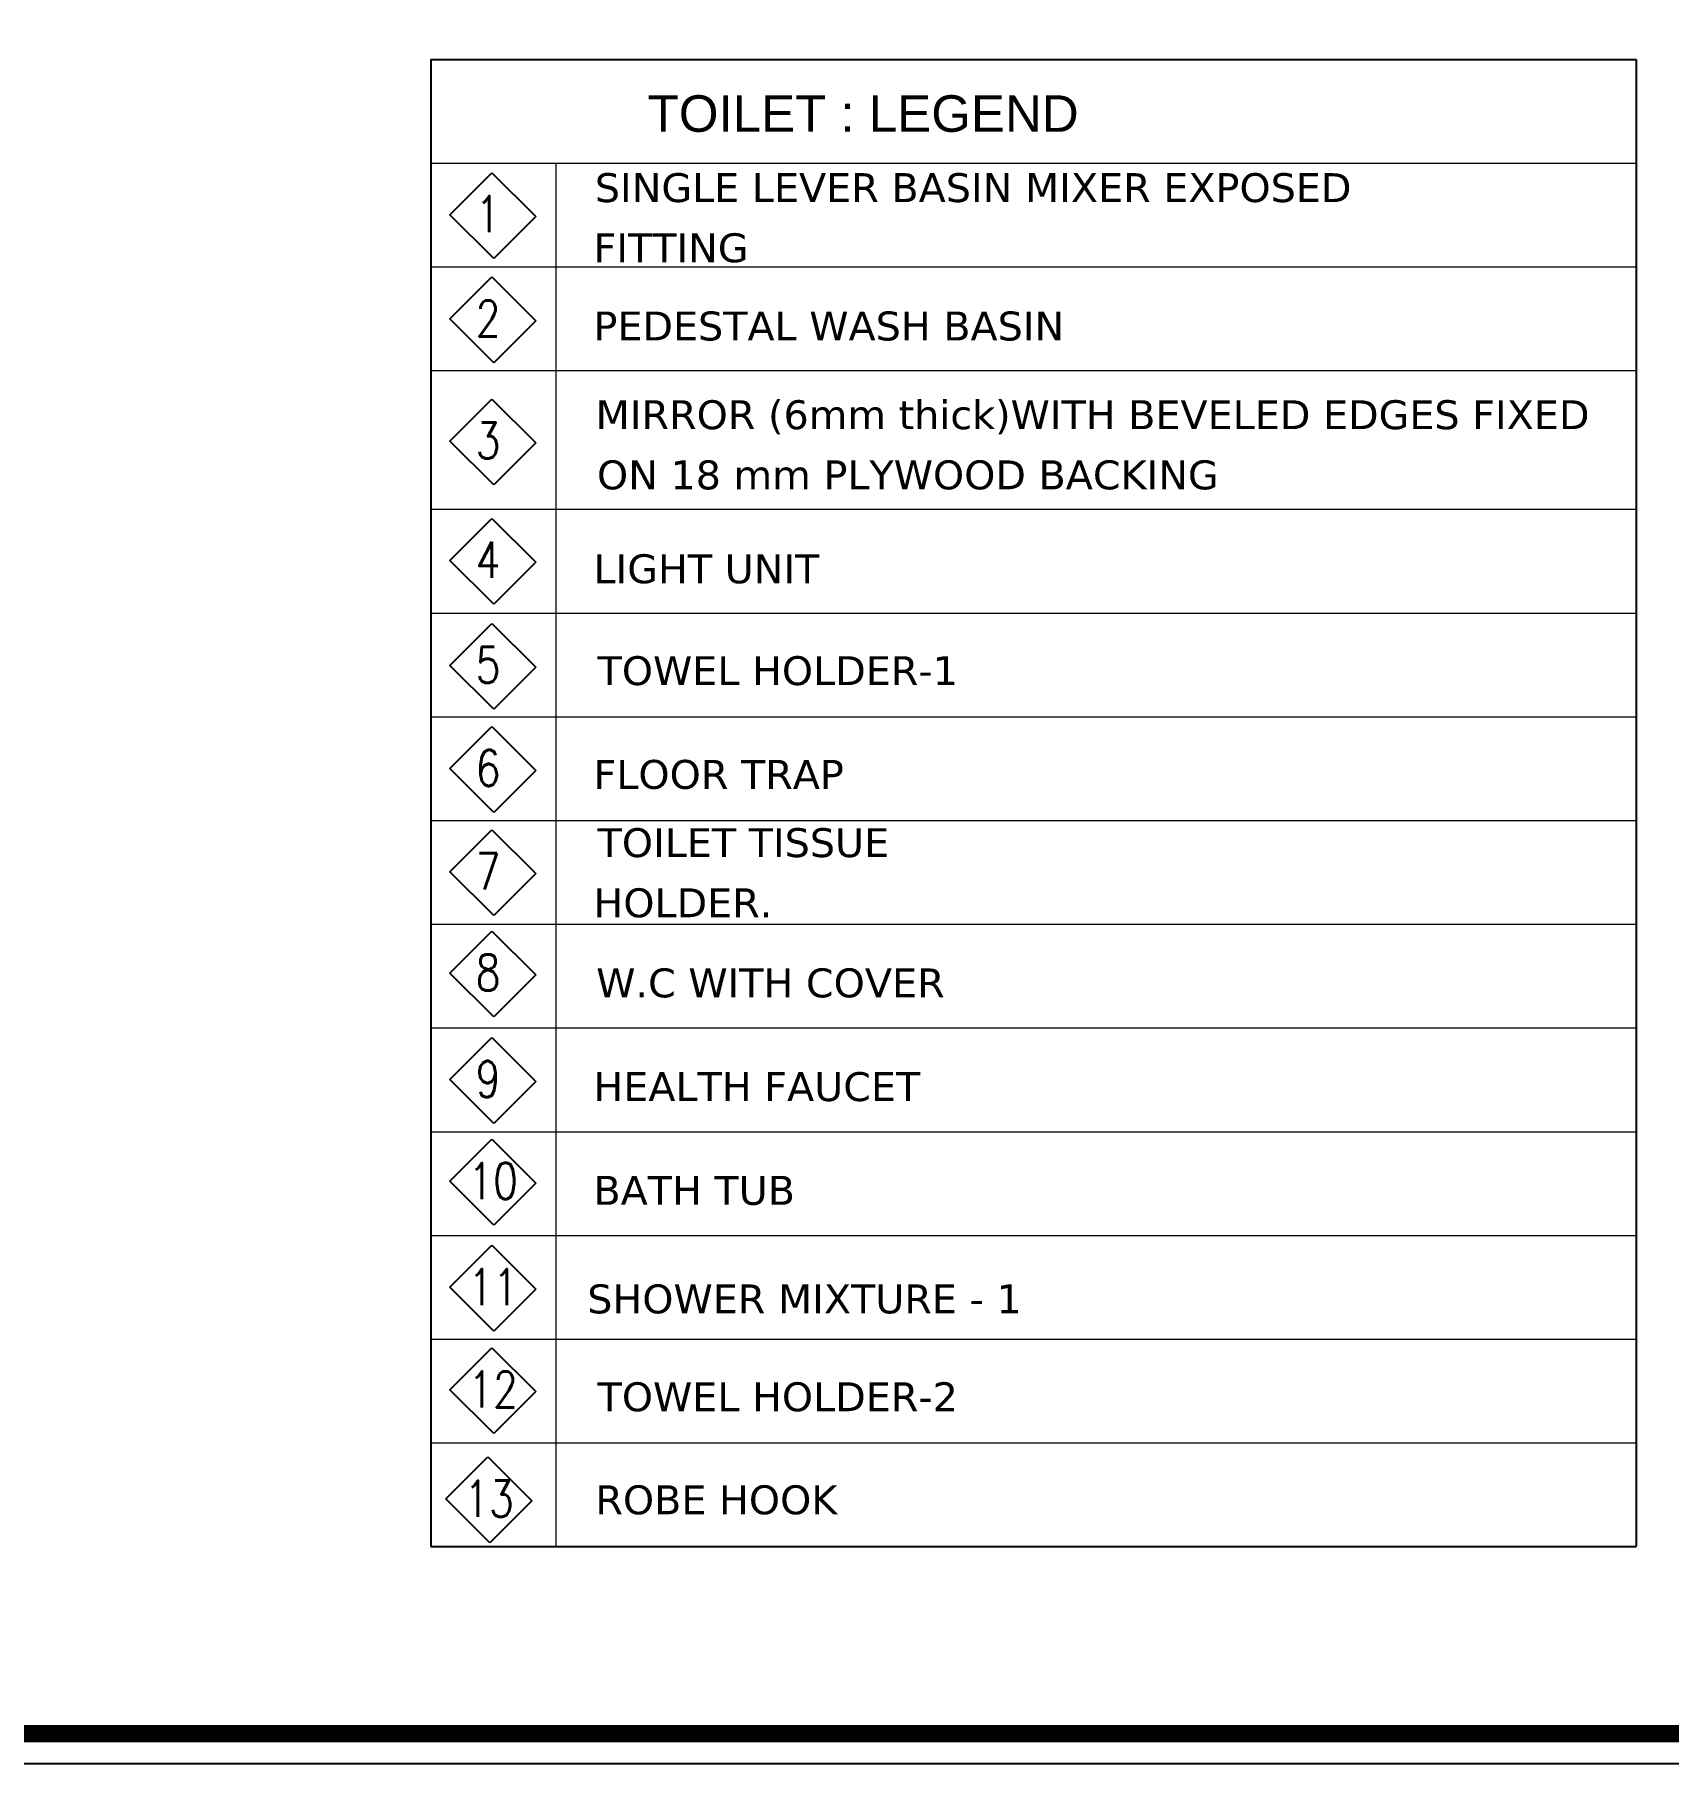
# Model space of a CAD drawing. Header units: centimetres. Extents: x 7997 to 116674, y 1017 to 13844.
# Drawn here: x 47932 to 48780, y 8756 to 9653 of the extents above; entities that cross this region are included whole.
import ezdxf

# ---------------------------------------------------------------- set-up
doc = ezdxf.new("R2010")
doc.units = ezdxf.units.CM
doc.header["$LTSCALE"] = 200
for name, color, linetype in [('A-TEXT-ROOM', 3, 'Continuous'), ('DIM', 11, 'Continuous'), ('STEP', 7, 'Continuous')]:
    doc.layers.add(name, color=color, linetype=linetype)
doc.layers.add('HA', color=251, linetype='Continuous', lineweight=0)
doc.layers.add('TEXT', color=6, linetype='Continuous', lineweight=18)
doc.styles.add('ARIAL', font='arial.ttf', dxfattribs={"width": 0.8, "height": 150})
doc.styles.add('ROMANS', font='romans.shx', dxfattribs={"width": 0.8})
doc.styles.add('sheet notes', font='verdana.ttf')

# ---------------------------------------------------------------- blocks, each defined once
blk = doc.blocks.new('08-TITLE SHEET-selattin', base_point=(45714.8, -203081.4))
at = {"color": 0}
blk.add_lwpolyline([(51244.8, -203081.4), (45714.8, -203081.4), (45714.8, -206921.4), (51244.8, -206921.4)], close=True, dxfattribs=at)
at = {"color": 0, "linetype": 'ByBlock', "const_width": 17}
blk.add_lwpolyline([(45744.3, -206891.9), (51215.3, -206891.9), (51215.3, -203110.8), (45744.3, -203110.8)], close=True, dxfattribs=at)
at = {"layer": 'HA', "ltscale": 1.2}
blk.add_lwpolyline([(45714.8, -203081.4), (51244.8, -203081.4), (51244.8, -206921.4), (45714.8, -206921.4)], close=True, dxfattribs=at)

msp = doc.modelspace()

# ---------------------------------------------------------------- linework, layer by layer
at = {"linetype": 'Continuous'}
msp.add_lwpolyline([(46694.4457, 8756.0841), (49597.6957, 8756.0841), (49597.6957, 10772.0841), (46694.4457, 10772.0841)], close=True, dxfattribs=at)
at = {"layer": 'A-TEXT-ROOM', "color": 2, "linetype": 'ByBlock', "ltscale": 100}
for p, q in [((48147.8629, 9559.5212), (48169.6482, 9581.3065)), ((48169.6482, 9581.3065), (48192.3818, 9558.573)), ((48170.5964, 9536.7876), (48147.8629, 9559.5212)), ((48192.3818, 9558.573), (48170.5964, 9536.7876)), ((48147.8629, 9505.4628), (48169.6482, 9527.2482)), ((48169.6482, 9527.2482), (48192.3818, 9504.5146)), ((48170.5964, 9482.7293), (48147.8629, 9505.4628)), ((48192.3818, 9504.5146), (48170.5964, 9482.7293)), ((48147.8629, 9442.0615), (48169.6482, 9463.8468)), ((48169.6482, 9463.8468), (48192.3818, 9441.1133)), ((48170.5964, 9419.3279), (48147.8629, 9442.0615)), ((48192.3818, 9441.1133), (48170.5964, 9419.3279)), ((48147.8629, 9380.2053), (48169.6482, 9401.9907)), ((48169.6482, 9401.9907), (48192.3818, 9379.2571)), ((48170.5964, 9357.4718), (48147.8629, 9380.2053)), ((48192.3818, 9379.2571), (48170.5964, 9357.4718)), ((48147.8629, 9325.6914), (48169.6482, 9347.4767)), ((48169.6482, 9347.4767), (48192.3818, 9324.7432)), ((48170.5964, 9302.9578), (48147.8629, 9325.6914)), ((48192.3818, 9324.7432), (48170.5964, 9302.9578)), ((48147.8629, 9272.201), (48169.6482, 9293.9863)), ((48169.6482, 9293.9863), (48192.3818, 9271.2528)), ((48170.5964, 9249.4674), (48147.8629, 9272.201)), ((48192.3818, 9271.2528), (48170.5964, 9249.4674)), ((48147.8629, 9218.622), (48169.6482, 9240.4074)), ((48169.6482, 9240.4074), (48192.3818, 9217.6738)), ((48170.5964, 9195.8885), (48147.8629, 9218.622)), ((48192.3818, 9217.6738), (48170.5964, 9195.8885)), ((48147.8629, 9166.0608), (48169.6482, 9187.8462)), ((48169.6482, 9187.8462), (48192.3818, 9165.1126)), ((48170.5964, 9143.3273), (48147.8629, 9166.0608)), ((48192.3818, 9165.1126), (48170.5964, 9143.3273)), ((48147.8629, 9110.8637), (48169.6482, 9132.6491)), ((48169.6482, 9132.6491), (48192.3818, 9109.9156)), ((48170.5964, 9088.1302), (48147.8629, 9110.8637)), ((48192.3818, 9109.9156), (48170.5964, 9088.1302)), ((48147.8629, 9058.0993), (48169.6482, 9079.8846)), ((48169.6482, 9079.8846), (48192.3818, 9057.1511)), ((48170.5964, 9035.3657), (48147.8629, 9058.0993)), ((48192.3818, 9057.1511), (48170.5964, 9035.3657)), ((48147.8629, 9003.0948), (48169.6482, 9024.8802)), ((48169.6482, 9024.8802), (48192.3818, 9002.1466)), ((48170.5964, 8980.3612), (48147.8629, 9003.0948)), ((48192.3818, 9002.1466), (48170.5964, 8980.3612)), ((48147.8629, 8949.9667), (48169.6482, 8971.752)), ((48169.6482, 8971.752), (48192.3818, 8949.0185)), ((48170.5964, 8927.2331), (48147.8629, 8949.9667)), ((48192.3818, 8949.0185), (48170.5964, 8927.2331)), ((48145.7493, 8893.2655), (48167.5347, 8915.0508)), ((48167.5347, 8915.0508), (48190.2682, 8892.3173)), ((48168.4829, 8870.5319), (48145.7493, 8893.2655)), ((48190.2682, 8892.3173), (48168.4829, 8870.5319))]:
    msp.add_line(p, q, dxfattribs=at)
at = {"layer": 'STEP'}
for p, q in [((48138.017, 9640.1101), (48138.017, 8868.5751)), ((48138.017, 9640.1101), (48763.2482, 9640.1101)), ((48763.2482, 9640.1101), (48763.2482, 8868.5751)), ((48138.017, 8868.5751), (48763.2482, 8868.5751))]:
    msp.add_line(p, q, dxfattribs=at)
at = {"layer": 'STEP', "linetype": 'Continuous', "lineweight": 0}
for p, q in [((48138.017, 9586.2976), (48763.2482, 9586.2976)), ((48202.852, 9586.2976), (48202.852, 8868.5751)), ((48138.017, 9532.4851), (48763.2482, 9532.4851)), ((48138.017, 9478.6726), (48763.2482, 9478.6726)), ((48138.017, 9406.7001), (48763.2482, 9406.7001)), ((48138.017, 9352.8876), (48763.2482, 9352.8876)), ((48138.017, 9299.0751), (48763.2482, 9299.0751)), ((48138.017, 9245.2626), (48763.2482, 9245.2626)), ((48138.017, 9191.4501), (48763.2482, 9191.4501)), ((48138.017, 9137.6376), (48763.2482, 9137.6376)), ((48138.017, 9083.8251), (48763.2482, 9083.8251)), ((48138.017, 9030.0126), (48763.2482, 9030.0126)), ((48138.017, 8976.2001), (48763.2482, 8976.2001)), ((48138.017, 8922.3876), (48763.2482, 8922.3876))]:
    msp.add_line(p, q, dxfattribs=at)

# ---------------------------------------------------------------- block references
at = {"layer": 'DIM', "color": 0, "linetype": 'Continuous', "xscale": 0.5250000000000014, "yscale": 0.5250000000000014, "zscale": 0.5250000000000014}
msp.add_blockref('08-TITLE SHEET-selattin', (46694.4457, 10772.0841), dxfattribs=at)

# ---------------------------------------------------------------- texts
at = {"layer": 'TEXT', "linetype": 'Continuous', "lineweight": 0, "style": 'ARIAL'}
msp.add_text('TOILET : LEGEND', height=18.951152, dxfattribs=at).set_placement((48250.4171, 9602.5204))
at = {"layer": 'TEXT', "style": 'sheet notes'}
for s, p in [('SINGLE LEVER BASIN MIXER EXPOSED', (48223.0227, 9566.0759)), ('FITTING', (48222.3093, 9534.8653)), ('PEDESTAL WASH BASIN', (48222.3093, 9494.2989)), ('MIRROR (6mm thick)WITH BEVELED EDGES FIXED', (48223.4147, 9448.2682)), ('ON 18 mm PLYWOOD BACKING', (48224.1281, 9417.0577)), ('LIGHT UNIT', (48222.3093, 9368.34)), ('TOWEL HOLDER-1', (48224.4494, 9315.4902)), ('FLOOR TRAP', (48222.3093, 9261.6777)), ('TOILET TISSUE', (48224.4494, 9226.2737)), ('HOLDER.', (48222.3093, 9195.0632)), ('W.C WITH COVER', (48223.7361, 9153.5123)), ('HEALTH FAUCET', (48222.3093, 9099.6998)), ('BATH TUB', (48222.3093, 9045.8873)), ('SHOWER MIXTURE - 1', (48219.0956, 8989.5753)), ('TOWEL HOLDER-2', (48224.4494, 8938.8027)), ('ROBE HOOK', (48223.2853, 8885.3553))]:
    msp.add_text(s, height=15, dxfattribs=at).set_placement(p)
at = {"layer": 'TEXT', "linetype": 'ByBlock', "style": 'ROMANS', "width": 0.8}
for s, height, p in [('1', 18.7263, (48161.2244, 9550.435)), ('2', 18.7263, (48161.2244, 9496.3766)), ('3', 18.7263, (48161.2244, 9432.9753)), ('4', 18.7263, (48161.2244, 9371.1192)), ('5', 18.7263, (48161.2244, 9316.6052)), ('6', 18.7263, (48161.2244, 9263.1148)), ('7', 18.7263, (48161.2244, 9209.5358)), ('8', 18.7263, (48161.2244, 9156.9747)), ('9', 18.7263, (48161.2244, 9101.7776)), ('10', 18.72631, (48157.4012, 9048.8826)), ('11', 18.72631, (48157.4012, 8993.8782)), ('12', 18.72631, (48157.4012, 8940.75)), ('13', 18.72631, (48155.2876, 8884.0488))]:
    msp.add_text(s, height=height, dxfattribs=at).set_placement(p)

doc.saveas('drawing.dxf')
